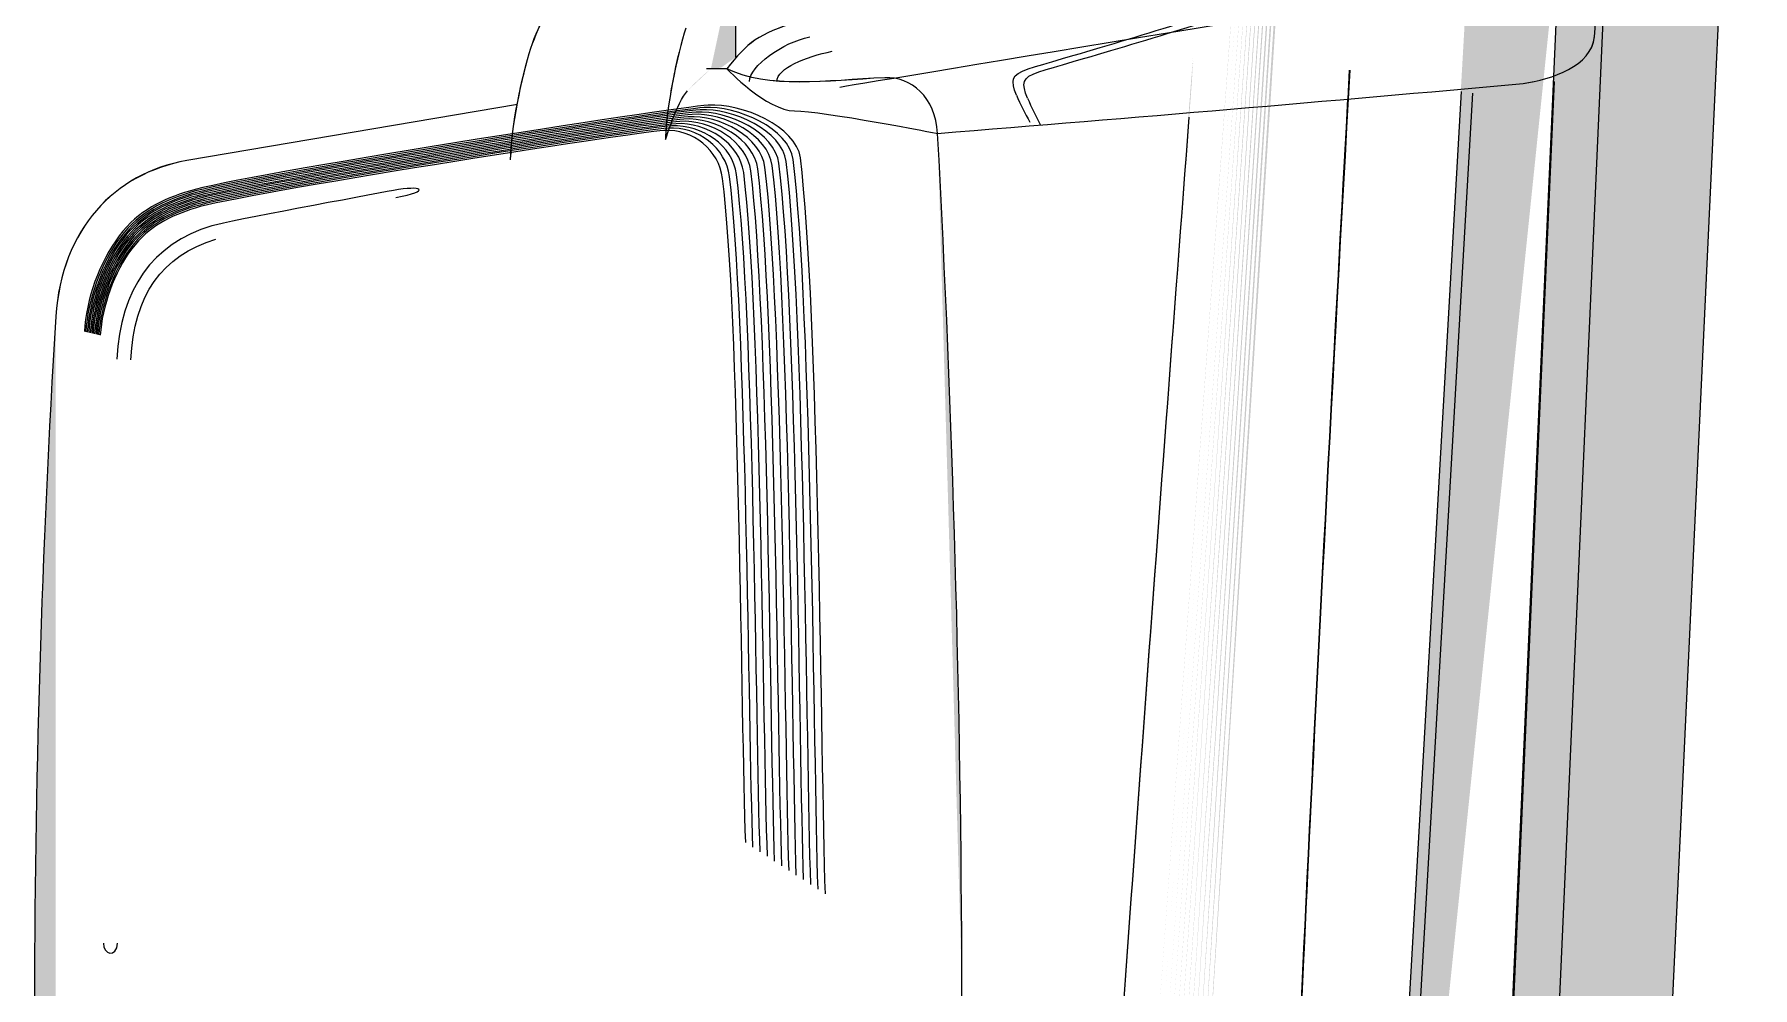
# Model space of a CAD drawing. Header units: millimetres. Extents: x 1111 to 1333, y -447 to -319.
# Drawn here: x 1279.0201 to 1279.4429, y -440.0087 to -439.7742 of the extents above; entities that cross this region are included whole.
import ezdxf

# ---------------------------------------------------------------- set-up
doc = ezdxf.new("R2010")
doc.units = ezdxf.units.MM

# ---------------------------------------------------------------- blocks, each defined once
blk = doc.blocks.new('scanne')
at = {"transparency": 33554559}
h = blk.add_hatch(color=256, dxfattribs=at)
h.paths.add_polyline_path([(-0.1166423951910929, 2.336953584750517), (-0.111487484690997, 2.33033887658712)], flags=0)
h.paths.add_polyline_path([(-0.1369427064507818, 2.245670612097228), (-0.1369427064507818, 2.181074565481821)], flags=0)
h.paths.add_polyline_path([(-0.1369427064507818, 2.047868028676248, 0.0285314519621585), (-0.1271803095753512, 2.083131265988185)], flags=0)
h.paths.add_polyline_path([(-0.1369427064507818, 2.047868028676248), (-0.1369427064507818, 1.879854441328916), (-0.1369427064507818, 1.834463857725722)], flags=0)
h.paths.add_polyline_path([(-0.180143593558796, 1.521382877556106, 0.0050964344108448), (-0.1756729632136285, 1.695144418203653)], flags=0)
h.paths.add_polyline_path([(-0.1825157647615469, 1.596881787971142, 0.0005335180224994), (-0.180143593558796, 1.52138287755497)], flags=0)
h.paths.add_polyline_path([(-0.1871232511373364, 1.622291391053749), (-0.1960188931500397, 1.647883468843929)], flags=0)
h.paths.add_polyline_path([(-0.2003982861413078, 1.67315621589546), (-0.2003982861413078, 1.852209523074179), (-0.2030897880833891, 2.171494643314417)], flags=0)
h.paths.add_polyline_path([(-0.2047776791316664, 2.345393039993268, 0.0090655300870264), (-0.2030897880829343, 2.171494643314645)], flags=0)
h.paths.add_polyline_path([(-0.2047776791321212, 2.345393039993268), (-0.1984366830304225, 2.393338269507921)], flags=0)
h.paths.add_polyline_path([(-0.1922781616374323, 2.536352821865648, 0.0110075992661324), (-0.198436683031332, 2.393338269507694)], flags=0)
h.paths.add_polyline_path([(-0.1692863484352074, 2.850118082191329, 0.0020048746394313), (-0.1922781616374323, 2.536352821866785)], flags=0)
h.paths.add_polyline_path([(-0.1692863484352074, 2.850118082190647), (-0.1667773212004704, 2.884240852577704)], flags=0)
h.paths.add_polyline_path([(-0.1421888543052319, 3.206263093427423, 0.00026024417606), (-0.1667773212004704, 2.884240852582479)], flags=0)
h.paths.add_polyline_path([(-0.1421888543038676, 3.2062630934372), (-0.1266785041282219, 3.287145007737308), (-0.1124454769076237, 3.28646072758238)], flags=0)
h.paths.add_polyline_path([(-0.1298718115174324, 3.170269957295658, 0.0012686708754481), (-0.1681915001879588, 2.580648557220911)], flags=0)
h = blk.add_hatch(color=256, dxfattribs=at)
h.paths.add_polyline_path([(-0.1196441041367962, 2.330977538065098), (-0.1145804309905998, 2.324180355193902)], flags=0)
h.paths.add_polyline_path([(-0.1369335827155282, 2.245670612097228), (-0.1369335827155282, 2.181074565481821)], flags=0)
h.paths.add_polyline_path([(-0.1369335827146187, 2.047868028676248, 0.0291517492008689), (-0.1272168045163653, 2.083176884665363)], flags=0)
h.paths.add_polyline_path([(-0.1369335827155282, 2.047868028676248), (-0.1369335827155282, 1.882682799302301), (-0.1369335827155282, 1.836425460836153)], flags=0)
h.paths.add_polyline_path([(-0.1825066410262934, 1.597292356065509, 0.0004699452269224), (-0.1794501896677048, 1.505142628547901)], flags=0)
h.paths.add_polyline_path([(-0.1871141274025376, 1.622701959146752), (-0.1960097694147862, 1.648248418259981)], flags=0)
h.paths.add_polyline_path([(-0.2004347810823219, 1.673566783988462), (-0.2004347810823219, 1.852665709843904), (-0.2031262830248579, 2.171905211407192)], flags=0)
h.paths.add_polyline_path([(-0.2047685553968677, 2.345757989409321, 0.0088234174556581), (-0.2031262830248579, 2.171905211407192)], flags=0)
h.paths.add_polyline_path([(-0.2047685553968677, 2.345757989409321), (-0.1984731779728008, 2.393748837600696)], flags=0)
h.paths.add_polyline_path([(-0.192269037901724, 2.536717771281701, 0.0110194638239973), (-0.1984731779718913, 2.393748837600924)], flags=0)
h.paths.add_polyline_path([(-0.1692772246994991, 2.850483031606471, 0.0017903833816675), (-0.1922690379012692, 2.536717771282837)], flags=0)
h.paths.add_polyline_path([(-0.1692772246994991, 2.850483031606471), (-0.1667681974652169, 2.884605801993529)], flags=0)
h.paths.add_polyline_path([(-0.1421797305690688, 3.206673661524973, 0.0001407592135211), (-0.1667681974643074, 2.884605802008081)], flags=0)
h.paths.add_polyline_path([(-0.1421797305690688, 3.206673661530203), (-0.1266693803925136, 3.287145007737308), (-0.113896150836581, 3.286643202290406)], flags=0)
h.paths.add_polyline_path([(-0.1313681041222026, 3.170680525390025, 0.0009188637854376), (-0.1706001663321786, 2.581013506637873)], flags=0)
h.paths.add_polyline_path([(-0.1700527422087816, 2.448035063216821, 0.0781697972247156), (-0.1421341118923465, 2.36605830066901)], flags=0)
h = blk.add_hatch(color=256, dxfattribs=at)
h.paths.add_polyline_path([(-0.1286264216353175, 2.313049398008844), (-0.1236996045211072, 2.305659172336618)], flags=0)
h.paths.add_polyline_path([(-0.1369746395246238, 2.245670612097228), (-0.1369746395246238, 2.181074565481821)], flags=0)
h.paths.add_polyline_path([(-0.1369746395246238, 2.047868028676248, 0.0300357460884792), (-0.1272122426487385, 2.083176884665363)], flags=0)
h.paths.add_polyline_path([(-0.1369746395246238, 2.047868028676248), (-0.1369746395246238, 1.891031017191153), (-0.1369746395246238, 1.842310270167672)], flags=0)
h.paths.add_polyline_path([(-0.1825476978358438, 1.598432822987888, 0.0002462288899652), (-0.1773471686590256, 1.456604356230172)], flags=0)
h.paths.add_polyline_path([(-0.1871095655349109, 1.623842426071405), (-0.1960052075471594, 1.649388885184862)], flags=0)
h.paths.add_polyline_path([(-0.2003846005379728, 1.674752869590065), (-0.2003846005379728, 1.853943032799634), (-0.2031217211572311, 2.173045678332073)], flags=0)
h.paths.add_polyline_path([(-0.2047639935287862, 2.346944075010924, 0.0088230516415138), (-0.2031217211572311, 2.173045678331845)], flags=0)
h.paths.add_polyline_path([(-0.2047639935287862, 2.346944075010924), (-0.1984229974275422, 2.394980541879476)], flags=0)
h.paths.add_polyline_path([(-0.1922644760340972, 2.537903856883303, 0.0112328837542137), (-0.1984229974279969, 2.394980541879476)], flags=0)
h.paths.add_polyline_path([(-0.1693182815085947, 2.851623498531125, 0.0018125761800425), (-0.1922644760340972, 2.537903856884668)], flags=0)
h.paths.add_polyline_path([(-0.1693182815095042, 2.851623498531125), (-0.1667636355980449, 2.88579188759536)], flags=0)
h.paths.add_polyline_path([(-0.1421751687000778, 3.20785974714704, 0.0001312748423704), (-0.1667636355971354, 2.885791887601271)], flags=0)
h.paths.add_polyline_path([(-0.1421751687014421, 3.207859747131806), (-0.1266648185253416, 3.287145007737308), (-0.1181797446054134, 3.287236245091207)], flags=0)
h.paths.add_polyline_path([(-0.1359254099540976, 3.171820992305811, 0.0001219841934848), (-0.1777577367540744, 2.581925880148674)], flags=0)
h = blk.add_hatch(color=256, dxfattribs=at)
h.paths.add_polyline_path([(-0.1271073196919588, 2.316010050145223), (-0.1222261212544708, 2.308756680504075)], flags=0)
h.paths.add_polyline_path([(-0.1369609539212888, 2.245666050229374), (-0.1369609539212888, 2.181070003614195)], flags=0)
h.paths.add_polyline_path([(-0.1369609539212888, 2.047863466808848, 0.0300357460893084), (-0.1271985570454035, 2.083172322797508)], flags=0)
h.paths.add_polyline_path([(-0.1369609539212888, 2.047863466808848), (-0.1369609539212888, 1.88961227633672), (-0.1369609539212888, 1.841347716083191)], flags=0)
h.paths.add_polyline_path([(-0.1825340122325087, 1.598245786412917, 0.0003400594792357), (-0.1776984324717432, 1.464674300191063)], flags=0)
h.paths.add_polyline_path([(-0.1870958799315758, 1.623609770818802), (-0.1960371406210015, 1.649201848608981)], flags=0)
h.paths.add_polyline_path([(-0.2004165336122696, 1.674565833014412), (-0.2004165336122696, 1.853710377547031), (-0.2031080355548056, 2.17285864175642)], flags=0)
h.paths.add_polyline_path([(-0.2047503079259059, 2.346757038435271, 0.0090249608157045), (-0.2031080355548056, 2.172858641756192)], flags=0)
h.paths.add_polyline_path([(-0.2047503079259059, 2.346757038435271), (-0.1984093118242072, 2.394747886626873)], flags=0)
h.paths.add_polyline_path([(-0.1922964091074846, 2.53771682030765, 0.0109925637555483), (-0.1984093118242072, 2.394747886626873)], flags=0)
h.paths.add_polyline_path([(-0.1693045959061692, 2.851436461955245, 0.0017970173253923), (-0.1922964091083941, 2.537716820307878)], flags=0)
h.paths.add_polyline_path([(-0.1693045959061692, 2.851436461955699), (-0.1667499499947098, 2.885559232342757)], flags=0)
h.paths.add_polyline_path([(-0.142161483098107, 3.207627091878293, 0.000264822201856), (-0.1667499499956193, 2.885559232332752)], flags=0)
h.paths.add_polyline_path([(-0.142161483098107, 3.207627091879203), (-0.1266511329224613, 3.287140445869681), (-0.1174361601704277, 3.287140445869681)], flags=0)
h.paths.add_polyline_path([(-0.1351362068428443, 3.171633955717879, 0.0002050688334534), (-0.1765579655459533, 2.581784462291352)], flags=0)
h = blk.add_hatch(color=256, dxfattribs=at)
h.paths.add_polyline_path([(-0.1226093181410306, 2.324964996437984), (-0.1175912636724661, 2.317985338858761)], flags=0)
h.paths.add_polyline_path([(-0.1369335827155282, 2.245679735832482), (-0.1369335827155282, 2.181083689217302)], flags=0)
h.paths.add_polyline_path([(-0.1369335827155282, 2.047877152411729, 0.02935907845707), (-0.1272168045163653, 2.083140389723666)], flags=0)
h.paths.add_polyline_path([(-0.1369335827155282, 2.047877152411956), (-0.1369335827155282, 1.885429043656813), (-0.1369335827155282, 1.838396187682064)], flags=0)
h.paths.add_polyline_path([(-0.1825066410262934, 1.597620810537137, 0.0006229945491757), (-0.1787202908365089, 1.488957121951671)], flags=0)
h.paths.add_polyline_path([(-0.1871141274025376, 1.623030413620881), (-0.1960097694147862, 1.648576872734338)], flags=0)
h.paths.add_polyline_path([(-0.2003891624055996, 1.673940857139768), (-0.2003891624055996, 1.853039782995438), (-0.2030806643481355, 2.172279284558499)], flags=0)
h.paths.add_polyline_path([(-0.2047685553968677, 2.34617768123735, 0.0088661684074344), (-0.2030806643481355, 2.172279284558499)], flags=0)
h.paths.add_polyline_path([(-0.2047685553968677, 2.346177681237577), (-0.198427559295169, 2.394122910752003)], flags=0)
h.paths.add_polyline_path([(-0.192269037901724, 2.537091844433007, 0.0112396464006005), (-0.1984275592956237, 2.394122910752003)], flags=0)
h.paths.add_polyline_path([(-0.1692772246994991, 2.850857104756868, 0.0017984741022668), (-0.192269037901724, 2.537091844432097)], flags=0)
h.paths.add_polyline_path([(-0.1692772246994991, 2.850857104757778), (-0.1667225787884945, 2.884979875144836)], flags=0)
h.paths.add_polyline_path([(-0.1421797305690688, 3.207047734677644, 0.0002010379914317), (-0.1667225787884945, 2.884979875145745)], flags=0)
h.paths.add_polyline_path([(-0.1421797305690688, 3.207047734681509), (-0.1266237617157913, 3.287154131472788), (-0.1153103298231599, 3.286789182056963)], flags=0)
h.paths.add_polyline_path([(-0.1328735204640452, 3.171008979855969, 0.0005797796842278), (-0.1729723375362937, 2.581296342431414)], flags=0)
h = blk.add_hatch(color=256, dxfattribs=at)
h.paths.add_polyline_path([(-0.124119296348681, 2.321999782433749), (-0.1191468605572936, 2.314883268823678)], flags=0)
h.paths.add_polyline_path([(-0.136938144583155, 2.245679735832482), (-0.136938144583155, 2.181083689217302)], flags=0)
h.paths.add_polyline_path([(-0.136938144583155, 2.047877152411956, 0.0288537914182079), (-0.1271757477072697, 2.083140389723666)], flags=0)
h.paths.add_polyline_path([(-0.136938144583155, 2.047877152411956), (-0.136938144583155, 1.886888841320569), (-0.136938144583155, 1.839354179898919)], flags=0)
h.paths.add_polyline_path([(-0.1825112028939202, 1.597848903923022, 0.000262695417012), (-0.1784055219648053, 1.480882616127018)], flags=0)
h.paths.add_polyline_path([(-0.1871186892701644, 1.623258507005857), (-0.196014331282413, 1.648804966119087)], flags=0)
h.paths.add_polyline_path([(-0.2003937242736811, 1.674123331847795), (-0.2003937242736811, 1.853267876380186), (-0.2031308448924847, 2.172461759266525)], flags=0)
h.paths.add_polyline_path([(-0.2047731172644944, 2.346360155945376, 0.0086211421652101), (-0.2031308448933942, 2.172461759266525)], flags=0)
h.paths.add_polyline_path([(-0.2047731172644944, 2.346360155945376), (-0.1984321211627957, 2.394305385460029)], flags=0)
h.paths.add_polyline_path([(-0.192273599768896, 2.537319937817983, 0.0110075992661466), (-0.1984321211627957, 2.394305385460029)], flags=0)
h.paths.add_polyline_path([(-0.1692817865675806, 2.85103957946535, 0.0017970173253923), (-0.1922735997698055, 2.537319937818438)], flags=0)
h.paths.add_polyline_path([(-0.1692817865675806, 2.851039579465577), (-0.1667727593328436, 2.885207968530039)], flags=0)
h.paths.add_polyline_path([(-0.1421842924353314, 3.20727582808081, 0.0001312748423704), (-0.1667727593328436, 2.885207968536633)], flags=0)
h.paths.add_polyline_path([(-0.1421842924362409, 3.207275828066258), (-0.1266739422601404, 3.287154131472788), (-0.1159991718452602, 3.286926038087813)], flags=0)
h.paths.add_polyline_path([(-0.1336079811624131, 3.171237073245492, 0.0004871298525191), (-0.1742086036822457, 2.581433198470904)], flags=0)
h = blk.add_hatch(color=256, dxfattribs=at)
h.paths.add_polyline_path([(-0.121140396742021, 2.32799407659013), (-0.1160767235962794, 2.321105656364807)], flags=0)
h.paths.add_polyline_path([(-0.1369700776565423, 2.245652364626266), (-0.1369700776565423, 2.181056318011314)], flags=0)
h.paths.add_polyline_path([(-0.1369700776565423, 2.047849781205741, 0.0300357460884309), (-0.1272076807811118, 2.083158637194401)], flags=0)
h.paths.add_polyline_path([(-0.1369700776565423, 2.047849781205741), (-0.1369700776565423, 1.884033112140969), (-0.1369700776565423, 1.837410824258995)], flags=0)
h.paths.add_polyline_path([(-0.182543135968217, 1.597456583301436, 0.0003865172817532), (-0.1791217351940304, 1.497049875248876)], flags=0)
h.paths.add_polyline_path([(-0.1871050036668293, 1.622866186383816), (-0.1960462643567098, 1.648412645497273)], flags=0)
h.paths.add_polyline_path([(-0.200380038670346, 1.673731011225527), (-0.200380038670346, 1.852875555758146), (-0.2031171592891496, 2.172069438644484)], flags=0)
h.paths.add_polyline_path([(-0.2047594316611594, 2.345967835323563, 0.0088230516414712), (-0.2031171592891496, 2.172069438644257)], flags=0)
h.paths.add_polyline_path([(-0.2047594316611594, 2.345967835323563), (-0.1984184355594607, 2.393913064837988)], flags=0)
h.paths.add_polyline_path([(-0.1923055328431928, 2.536927617195715, 0.0110094992346397), (-0.1984184355594607, 2.39391306483776)], flags=0)
h.paths.add_polyline_path([(-0.1693137196418775, 2.850692877520259, 0.0017903833816817), (-0.1923055328441023, 2.53692761719526)], flags=0)
h.paths.add_polyline_path([(-0.1693137196418775, 2.850692877520714), (-0.1667590737304181, 2.884815647907772)], flags=0)
h.paths.add_polyline_path([(-0.1421706068338153, 3.206883507438078, 0.0002553260328776), (-0.1667590737295086, 2.884815647915729)], flags=0)
h.paths.add_polyline_path([(-0.1421706068338153, 3.206883507444445), (-0.1266602566577148, 3.287126760266573), (-0.114571307255801, 3.286761810850521)], flags=0)
h.paths.add_polyline_path([(-0.1321344978966863, 3.170844752620041, 0.0007237860904394), (-0.1717771281994374, 2.581132115194805)], flags=0)
h.paths.add_polyline_path([(-0.1717315095222602, 2.449339757378538, 0.0772831218423757), (-0.1457744823153462, 2.368138512339555)], flags=0)
h = blk.add_hatch(color=256, dxfattribs=at)
h.paths.add_polyline_path([(-0.1825248884972552, 1.596685627660235, 0.0127247081431427), (-0.1805176667091928, 1.529489316456647)], flags=0)
h.paths.add_polyline_path([(-0.1871323748725899, 1.622095230742615), (-0.196028016885748, 1.647641689856072)], flags=0)
h.paths.add_polyline_path([(-0.2004074098765614, 1.672960055584553), (-0.2004074098765614, 1.852013362763045), (-0.2030989118190973, 2.171298483003511)], flags=0)
h.paths.add_polyline_path([(-0.2047411841901976, 2.345196879682362, 0.0090249608156903), (-0.2030989118190973, 2.171298483003511)], flags=0)
h.paths.add_polyline_path([(-0.2047411841901976, 2.345196879682134), (-0.1984458067661308, 2.393142109196787)], flags=0)
h.paths.add_polyline_path([(-0.192287285372231, 2.536111042877791, 0.0107721538795642), (-0.1984458067661308, 2.393142109197015)], flags=0)
h.paths.add_polyline_path([(-0.1692954721700062, 2.849876303203473, 0.001798474102281), (-0.192287285372231, 2.536111042878019)], flags=0)
h.paths.add_polyline_path([(-0.1692954721704609, 2.849876303202337), (-0.1667408262594563, 2.883999073589848)], flags=0)
h.paths.add_polyline_path([(-0.1421523593628535, 3.20606693312493, 0.000264822201856), (-0.166740826259911, 2.883999073579843)], flags=0)
h.paths.add_polyline_path([(-0.1421523593628535, 3.206066933126066), (-0.1266420091867531, 3.2871313221342), (-0.094617697941203, 3.285260956377669), (-0.1080752076520639, 3.212362310550588)], flags=0)
h.paths.add_polyline_path([(-0.1080752076520639, 3.212362310551043, 0.0052537610727573), (-0.1283299002345757, 2.891617392646367)], flags=0)
h.paths.add_polyline_path([(-0.1283299002354852, 2.891617392646821), (-0.1307933087925903, 2.847823462738006)], flags=0)
h.paths.add_polyline_path([(-0.0907857290742413, 2.362167027521991), (-0.0866800481451264, 2.356692786283247)], flags=0)
h.paths.add_polyline_path([(-0.1369518301855805, 2.24565692649412), (-0.1369518301855805, 2.181060879878714)], flags=0)
h.paths.add_polyline_path([(-0.13695183018649, 2.047854343073367, 0.0275796529536852), (-0.1271894333106047, 2.083163199062255)], flags=0)
h.paths.add_polyline_path([(-0.1369518301855805, 2.047854343073367), (-0.1369518301855805, 1.833492179905988)], flags=0)
h.paths.add_polyline_path([(-0.160856016927255, 1.781532506816347, 0.037130763515112), (-0.1467598457381882, 1.799141316133955)], flags=0)
h = blk.add_hatch(color=256, dxfattribs=at)
h.paths.add_polyline_path([(-0.1270525772795281, 1.440783799056816, 0.0003808796214116), (-0.1397345694824708, 1.753545448482327)], flags=0)
h.paths.add_polyline_path([(-0.1766400792091645, 1.440373230959949, 1.71371275547e-05), (-0.1270525772649762, 1.440783799053406)], flags=0)
h.paths.add_polyline_path([(-0.1825248884972552, 1.598806896143287, 0.0003270159702372), (-0.1766400791659635, 1.440373230962904)], flags=0)
h.paths.add_polyline_path([(-0.1871323748725899, 1.624216499222711), (-0.196028016885748, 1.649762958335941)], flags=0)
h.paths.add_polyline_path([(-0.2004074098765614, 1.675172561418321), (-0.2004074098765614, 1.85436272462789), (-0.2030989118190973, 2.173465370160329)], flags=0)
h.paths.add_polyline_path([(-0.2047411841911071, 2.34731814816223, 0.009025369330283), (-0.2030989118190973, 2.173465370160101)], flags=0)
h.paths.add_polyline_path([(-0.2047411841901976, 2.34731814816223), (-0.1984458067661308, 2.395354615030782)], flags=0)
h.paths.add_polyline_path([(-0.1922872853731405, 2.538323548711559, 0.0107516332119465), (-0.1984458067661308, 2.395354615030555)], flags=0)
h.paths.add_polyline_path([(-0.1692954721704609, 2.852043190359154, 0.0017889241516089), (-0.1922872853731405, 2.538323548711559)], flags=0)
h.paths.add_polyline_path([(-0.1692954721704609, 2.852043190359381), (-0.1667408262594563, 2.886165960746666)], flags=0)
h.paths.add_polyline_path([(-0.1421523593628535, 3.208233820281748, 0.000264822201856), (-0.166740826259911, 2.886165960736889)], flags=0)
h.paths.add_polyline_path([(-0.1421523593628535, 3.208233820283112), (-0.1266420091867531, 3.287154131472788), (-0.1195711142534037, 3.287427843534715)], flags=0)
h.paths.add_polyline_path([(-0.1801527172926853, 2.582254334657818, 0.0001654896232667), (-0.1374080169559875, 3.172195065459163)], flags=0)
h.paths.add_polyline_path([(-0.1316144449785952, 2.307036856381728), (-0.1267788652178297, 2.299464156001704)], flags=0)
h.paths.add_polyline_path([(-0.1369518301855805, 2.245679735832482), (-0.1369518301855805, 2.181083689217302)], flags=0)
h.paths.add_polyline_path([(-0.13695183018649, 2.047877152411729, 0.0277852137477092), (-0.1271894333106047, 2.083140389723666)], flags=0)
h.paths.add_polyline_path([(-0.1369518301855805, 2.047877152411956), (-0.1369518301855805, 1.893822880222614)], flags=0)
h = blk.add_hatch(color=256, dxfattribs=at)
h.paths.add_polyline_path([(-0.1256383982929492, 2.318998073488046), (-0.1206659625011071, 2.311835941200797)], flags=0)
h.paths.add_polyline_path([(-0.1369518301855805, 2.245688859567962), (-0.1369518301855805, 2.181092812952556)], flags=0)
h.paths.add_polyline_path([(-0.1369518301855805, 2.04788627614721, 0.0288537914166574), (-0.12718943331015, 2.083149513459147)], flags=0)
h.paths.add_polyline_path([(-0.1369518301855805, 2.04788627614721), (-0.1369518301855805, 1.888266525365452), (-0.1369518301855805, 1.840366914527976)], flags=0)
h.paths.add_polyline_path([(-0.1825248884972552, 1.598040502367211, 0.0004466642511242), (-0.1780542581520876, 1.472771615357487)], flags=0)
h.paths.add_polyline_path([(-0.1871323748725899, 1.623450105449137), (-0.196028016885748, 1.649042183239544)], flags=0)
h.paths.add_polyline_path([(-0.2004074098765614, 1.674360548968024), (-0.2004074098765614, 1.853505093500643), (-0.2030989118190973, 2.172698976386755)], flags=0)
h.paths.add_polyline_path([(-0.2047411841901976, 2.346551754388656, 0.0090253693302688), (-0.2030989118181878, 2.172698976386755)], flags=0)
h.paths.add_polyline_path([(-0.2047411841901976, 2.346551754388883), (-0.1984458067661308, 2.394542602580486)], flags=0)
h.paths.add_polyline_path([(-0.1922872853731405, 2.53751153626149, 0.0107618929598422), (-0.1984458067661308, 2.394542602580486)], flags=0)
h.paths.add_polyline_path([(-0.1692954721704609, 2.851276796585352, 0.0017903833816817), (-0.1922872853731405, 2.537511536260581)], flags=0)
h.paths.add_polyline_path([(-0.1692954721704609, 2.851276796586034), (-0.1667408262594563, 2.885399566973092)], flags=0)
h.paths.add_polyline_path([(-0.1421523593628535, 3.207467426503626, 0.0002553260328918), (-0.166740826259911, 2.885399566963542)], flags=0)
h.paths.add_polyline_path([(-0.1421523593628535, 3.207467426509766), (-0.1266420091867531, 3.287163255208042), (-0.1167427562802459, 3.287026399177194)], flags=0)
h.paths.add_polyline_path([(-0.1343515655969441, 3.171428671694229, 0.0003500124411717), (-0.1753627562104612, 2.581624796900996)], flags=0)
h = blk.add_hatch(color=256, dxfattribs=at)
h.paths.add_polyline_path([(-0.1369518301855805, 1.878495004754768), (-0.1369518301855805, 2.047877152411956)], flags=0)
h.paths.add_polyline_path([(-0.1369518301855805, 2.047877152411956, 0.0277852137478599), (-0.12718943331015, 2.083140389723666)], flags=0)
h.paths.add_polyline_path([(-0.1369518301855805, 2.181083689217302), (-0.1369518301855805, 2.245679735832482)], flags=0)
h.paths.add_polyline_path([(-0.109945573408595, 2.333450070357912), (-0.1151461025854132, 2.339927922490005), (-0.1310670208542888, 2.35968080962607)], flags=0)
h.paths.add_polyline_path([(-0.1291054177447677, 3.170050987645026, 0.001532144609898), (-0.1669689196444324, 2.580520824922814)], flags=0)
h.paths.add_polyline_path([(-0.1117247018116814, 3.286332995287011), (-0.1266420091867531, 3.287154131472788), (-0.1421523593628535, 3.206089742464655)], flags=0)
h.paths.add_polyline_path([(-0.1421523593628535, 3.206089742463518, 0.000264822201856), (-0.166740826259911, 2.884021882917977)], flags=0)
h.paths.add_polyline_path([(-0.1667408262594563, 2.884021882928208), (-0.1692954721704609, 2.849899112540924)], flags=0)
h.paths.add_polyline_path([(-0.1692954721704609, 2.849899112540924, 0.0017903833816675), (-0.192287285372231, 2.536133852217744)], flags=0)
h.paths.add_polyline_path([(-0.192287285372231, 2.53613385221638, 0.0107790547591002), (-0.1984458067661308, 2.393119299858426)], flags=0)
h.paths.add_polyline_path([(-0.1984458067661308, 2.393119299858426), (-0.2047411841901976, 2.345174070343773)], flags=0)
h.paths.add_polyline_path([(-0.2047411841901976, 2.345174070343773, 0.0090253693302688), (-0.2030989118190973, 2.171321292342099)], flags=0)
h.paths.add_polyline_path([(-0.2030989118190973, 2.171321292341872), (-0.2004074098765614, 1.852036172101634), (-0.2004074098765614, 1.672937246245965)], flags=0)
h.paths.add_polyline_path([(-0.196028016885748, 1.647618880517484), (-0.1871323748725899, 1.622118040080977)], flags=0)
h.paths.add_polyline_path([(-0.1825248884972552, 1.596662818321647), (-0.1805176667096475, 1.529512125795235), (-0.1805176667096475, 1.720563145021515)], flags=0)
h.paths.add_polyline_path([(-0.160856016927255, 1.781555316154708, 0.0390824670017045), (-0.1467598457381882, 1.799164125472088)], flags=0)
h = blk.add_hatch(color=256, dxfattribs=at)
h.paths.add_polyline_path([(-0.1181113165901024, 2.333942752069333), (-0.113047643443906, 2.327236806552036)], flags=0)
h.paths.add_polyline_path([(-0.1369518301855805, 2.245670612097228), (-0.1369518301855805, 2.181074565481821)], flags=0)
h.paths.add_polyline_path([(-0.1369518301855805, 2.047868028676248, 0.0288537914185939), (-0.1271894333106047, 2.083131265988185)], flags=0)
h.paths.add_polyline_path([(-0.1369518301855805, 2.047868028676248), (-0.1369518301855805, 1.881268620315722), (-0.1369518301855805, 1.835467468619526)], flags=0)
h.paths.add_polyline_path([(-0.1825248884972552, 1.597064262675758, 0.0001252743578617), (-0.1798333865547192, 1.513262753046774)], flags=0)
h.paths.add_polyline_path([(-0.1871323748725899, 1.622519484438726), (-0.196028016885748, 1.648020324875005)], flags=0)
h.paths.add_polyline_path([(-0.2004074098765614, 1.673338690603486), (-0.2004074098765614, 1.852437616459155), (-0.2030989118190973, 2.171722736699166)], flags=0)
h.paths.add_polyline_path([(-0.2047411841901976, 2.345575514701295, 0.0090253693302972), (-0.2030989118190973, 2.171722736699166)], flags=0)
h.paths.add_polyline_path([(-0.2047411841901976, 2.345575514701295), (-0.1984458067661308, 2.393520744215948)], flags=0)
h.paths.add_polyline_path([(-0.1922872853731405, 2.536535296573902, 0.0107687991884689), (-0.1984458067661308, 2.393520744215948)], flags=0)
h.paths.add_polyline_path([(-0.1692954721704609, 2.850300556897764, 0.0017903833816817), (-0.1922872853731405, 2.536535296572992)], flags=0)
h.paths.add_polyline_path([(-0.1692954721704609, 2.850300556898446), (-0.1667408262594563, 2.884377708608781)], flags=0)
h.paths.add_polyline_path([(-0.1421523593628535, 3.206445568139997, 0.0002743201950721), (-0.1667408262594563, 2.884377708602413)], flags=0)
h.paths.add_polyline_path([(-0.1421523593628535, 3.206445568145227), (-0.1266420091867531, 3.287145007737308), (-0.1131844994749827, 3.286506346259556)], flags=0)
h.paths.add_polyline_path([(-0.1306108340847913, 3.17045243200414, 0.0011283418545209), (-0.1693867095243604, 2.580831031931438)], flags=0)
h.paths.add_polyline_path([(-0.1683374799542889, 2.44675774026109, 0.0793675820658152), (-0.1384116278497913, 2.363914222850553)], flags=0)
h = blk.add_hatch(color=256, dxfattribs=at)
h.paths.add_polyline_path([(-0.1301181523729156, 2.310043127195285), (-0.12528257261215, 2.302561664169161)], flags=0)
h.paths.add_polyline_path([(-0.1369609539212888, 2.245675173964855), (-0.1369609539212888, 2.181079127349676)], flags=0)
h.paths.add_polyline_path([(-0.1369609539212888, 2.047872590544329, 0.0299218299609954), (-0.1271985570454035, 2.08313582785604)], flags=0)
h.paths.add_polyline_path([(-0.1369609539212888, 2.047872590544102), (-0.1369609539212888, 1.892449758045358), (-0.1369609539212888, 1.843318442929103)], flags=0)
h.paths.add_polyline_path([(-0.182534012232054, 1.598619859560585, 0.000198915034985), (-0.1770141523168149, 1.448488793593469)], flags=0)
h.paths.add_polyline_path([(-0.1870958799315758, 1.623983843969881), (-0.1960371406210015, 1.649575921760288)], flags=0)
h.paths.add_polyline_path([(-0.2003709149346378, 1.674985524842668), (-0.2003709149346378, 1.854130069375287), (-0.2031080355548056, 2.173278333584676)], flags=0)
h.paths.add_polyline_path([(-0.2047503079259059, 2.347131111586577, 0.008823417455715), (-0.2031080355548056, 2.173278333584448)], flags=0)
h.paths.add_polyline_path([(-0.2047503079259059, 2.347131111586577), (-0.1984093118242072, 2.395167578455129)], flags=0)
h.paths.add_polyline_path([(-0.1922964091074846, 2.538136512136134, 0.0109823818543669), (-0.1984093118242072, 2.395167578455129)], flags=0)
h.paths.add_polyline_path([(-0.1693045959061692, 2.851810535106096, 0.0017874639778491), (-0.1922964091083941, 2.538136512135905)], flags=0)
h.paths.add_polyline_path([(-0.1693045959061692, 2.851810535106778), (-0.1667499499947098, 2.885933305493837)], flags=0)
h.paths.add_polyline_path([(-0.1421614830971976, 3.208046783713143, 0.000259903688648), (-0.1667499499947098, 2.88593330548656)], flags=0)
h.paths.add_polyline_path([(-0.142161483098107, 3.208046783707686), (-0.1266511329224613, 3.287149569604935), (-0.1188503391570066, 3.287286425636011)], flags=0)
h.paths.add_polyline_path([(-0.1789757554322477, 2.582067298016454, 2.45009150126e-05), (-0.136641623177411, 3.17200802896491)], flags=0)
h = blk.add_hatch(color=256, dxfattribs=at)
h.paths.add_polyline_path([(-0.077341904965806, 2.901484712479259), (-0.0669408466126242, 3.154668369763612), (-0.0856445041770258, 3.154668369763612), (-0.1192198504402313, 2.567327903540672), (-0.125743321249729, 2.455653382273794), (-0.1272031189139398, 2.418747872590301)], flags=0)
h.paths.add_polyline_path([(-0.0991932512426956, 2.372901102217156), (-0.077341904965806, 2.901484712479259)], flags=0)
h = blk.add_hatch(color=256, dxfattribs=at)
h.paths.add_polyline_path([(-0.0646964077043322, 2.335790308487503), (-0.0262854816803611, 3.15605973941183), (-0.066931722876916, 3.154645560425024), (-0.0927062753751216, 2.572323148671102)], flags=0)
h.paths.add_polyline_path([(-0.0990016527991884, 2.371555351244978, 0.000869272898784), (-0.0927062753751216, 2.572323148671102)], flags=0)
h = blk.add_hatch(color=256, dxfattribs=at)
h.paths.add_polyline_path([(-0.0369009478165481, 3.120846682644696, 0.4079359870080838), (-0.0421927143459016, 3.126549017267962)], flags=0)
h.paths.add_polyline_path([(-0.0369009478156386, 3.120846682644696), (-0.072255422481021, 2.363029220517091)], flags=0)
h.paths.add_polyline_path([(-0.0832039049580544, 2.363531025963993), (-0.0479406676461167, 3.121348488091371)], flags=0)
h = blk.add_hatch(color=256, dxfattribs=at)
h.paths.add_polyline_path([(-0.0378635019003468, 3.102667639864648, 0.4115239732252902), (-0.0430640310767103, 3.108278737134242)], flags=0)
h.paths.add_polyline_path([(-0.0378635018994373, 3.102667639864876), (-0.0723056030262797, 2.364329352811182)], flags=0)
h.paths.add_polyline_path([(-0.083025992118337, 2.364876776935034), (-0.0486751283463036, 3.103169445311777)], flags=0)
h.paths.add_polyline_path([(-0.0430640310767103, 3.108278737134696, 0.4118487833975372), (-0.0486751283463036, 3.10316944531155)], flags=0)
h = blk.add_hatch(color=256, dxfattribs=at)
h.paths.add_polyline_path([(-0.0407922209603839, 3.048212625143833, 0.4163134015974658), (-0.0455821820467008, 3.053458772997601)], flags=0)
h.paths.add_polyline_path([(-0.0407922209626577, 3.04821262514406), (-0.0724515827926098, 2.36835748198905)], flags=0)
h.paths.add_polyline_path([(-0.0776977306466051, 2.363567520906372, 0.4192282451417776), (-0.0724515827926098, 2.36835748198905)], flags=0)
h.paths.add_polyline_path([(-0.0825333104091897, 2.36881366875923, 0.4073983709648476), (-0.0776977306466051, 2.363567520905462)], flags=0)
h.paths.add_polyline_path([(-0.0825333104064612, 2.368813668759003), (-0.0508283298997867, 3.048668811914012)], flags=0)
h.paths.add_polyline_path([(-0.0455821820457914, 3.053458773000102, 0.4227840536318566), (-0.0508283298997867, 3.048668811914012)], flags=0)
h = blk.add_hatch(color=256, dxfattribs=at)
h.paths.add_polyline_path([(-0.041686347032055, 3.030060953570455), (-0.0724789539983704, 2.369684985489584)], flags=0)
h.paths.add_polyline_path([(-0.0776338644980115, 2.364986261761487, 0.4164274531621614), (-0.0724789539983704, 2.369684985489584)], flags=0)
h.paths.add_polyline_path([(-0.0823325882254267, 2.370141172259309, 0.4094965628213683), (-0.0776338644984662, 2.364986261759668)], flags=0)
h.paths.add_polyline_path([(-0.0823325882277004, 2.370141172259309), (-0.0515855999376527, 3.030471521663457)], flags=0)
h.paths.add_polyline_path([(-0.0464306894384663, 3.035170245391554, 0.4203715450005915), (-0.0515855999376527, 3.030471521663457)], flags=0)
h = blk.add_hatch(color=256, dxfattribs=at)
h.paths.add_polyline_path([(-0.0427082053959111, 3.01190928199685), (-0.0725884388236864, 2.37101248898989)], flags=0)
h.paths.add_polyline_path([(-0.0821683609899537, 2.371468675759842, 0.4087821572212289), (-0.07756087461461901, 2.36645062129105)], flags=0)
h.paths.add_polyline_path([(-0.0821683609908632, 2.371468675759842), (-0.0522881275639975, 3.012319850089625)], flags=0)
h.paths.add_polyline_path([(-0.0472700730945235, 3.01692733646746, 0.4229743319128617), (-0.052288127563088, 3.012319850089625)], flags=0)
h = blk.add_hatch(color=256, dxfattribs=at)
h.paths.add_polyline_path([(-0.0436479501433951, 2.993721115481548, 0.4189486985759839), (-0.0481185804871984, 2.998647932596213)], flags=0)
h.paths.add_polyline_path([(-0.0436479501415761, 2.993721115481548), (-0.072615810029447, 2.372349116225677)], flags=0)
h.paths.add_polyline_path([(-0.0819676388084645, 2.372759684318452, 0.4064595510584485), (-0.0774970084669349, 2.367878485880737)], flags=0)
h.paths.add_polyline_path([(-0.0819676388121025, 2.372759684318452), (-0.0530453976014087, 2.994131683574552)], flags=0)
h = blk.add_hatch(color=256, dxfattribs=at)
h.paths.add_polyline_path([(-0.0455730583109926, 2.957413210466711), (-0.0727161711190547, 2.375045180035613)], flags=0)
h.paths.add_polyline_path([(-0.0816118131331223, 2.375410129451438, 0.407749425311306), (-0.0773236574948442, 2.370711405721749)], flags=0)
h.paths.add_polyline_path([(-0.0816118131313033, 2.375410129451438), (-0.05451431900087299, 2.957823778559713)], flags=0)
h = blk.add_hatch(color=256, dxfattribs=at)
h.paths.add_polyline_path([(-0.0465082411894855, 2.939284348231467), (-0.0727389804571885, 2.376395492874507)], flags=0)
h.paths.add_polyline_path([(-0.0814521477639119, 2.37676044229056, 0.410619572521676), (-0.0772552294790785, 2.37219857459172)], flags=0)
h.paths.add_polyline_path([(-0.0814521477625476, 2.376760442290333), (-0.0552670271706575, 2.93964929764752)], flags=0)
h.paths.add_polyline_path([(-0.0506595407953228, 2.943846215927806, 0.4158049834963207), (-0.0552670271706575, 2.93964929764752)], flags=0)
h = blk.add_hatch(color=256, dxfattribs=at)
h.paths.add_polyline_path([(-0.2870190300066042, 2.875509437802065, 0.0143324579364999), (-0.2842362907101687, 2.887050963080127)], flags=0)
h.paths.add_polyline_path([(-0.2879770222227762, 2.848183850286432, 0.0385059054687926), (-0.2937705942006232, 2.842755227724865)], flags=0)
h.paths.add_polyline_path([(-0.2879770222227762, 2.848183850286204), (-0.2854223763117716, 2.84850318102508), (-0.281818500829786, 2.851103445613488), (-0.281818500829786, 2.876923616788872)], flags=0)
h = blk.add_hatch(color=256, dxfattribs=at)
h.paths.add_polyline_path([(-0.2840583778695418, 2.848197535889312), (-0.41694558393624, 2.825616290780089)], flags=0)
h.paths.add_polyline_path([(-0.4491523698900437, 2.787296602110245, 0.0304798184593478), (-0.4491523698900437, 2.441507030539696)], flags=0)
h.paths.add_polyline_path([(-0.2366605724789679, 2.40925462590917, 0.070848877320376), (-0.2346989693685373, 2.418104649244696)], flags=0)
h.paths.add_polyline_path([(-0.2346989693685373, 2.418104649244924, 0.0194068490360425), (-0.2262138954490638, 2.622202610089971)], flags=0)
h.paths.add_polyline_path([(-0.2262138954481543, 2.622202610089743, 0.0127714722029017), (-0.2321899421338003, 2.832276617620436)], flags=0)
at = {"lineweight": -3}
for points in [[(-0.0669362847445427, 3.154668369763612), (-0.1015608605782745, 2.375592604159692)], [(-0.0554403781436577, 3.155626361980466), (-0.0905667594245188, 2.363275561372802)], [(-0.0262900435484426, 3.156082548750191), (-0.0647009695719589, 2.335813117825864)], [(-0.2818139389621592, 2.851094321878008), (-0.2818139389621592, 2.876914493053391)], [(-0.2840538160023698, 2.848183850286204), (-0.2890262517933024, 2.848183850286204)], [(-0.103403855129045, 2.842627495429042), (-0.1192335360435663, 2.565950219495789)], [(-0.1005983064944758, 2.842184994262197), (-0.1163823687322747, 2.567332465408526)], [(-0.0805352123545618, 2.845058970912532), (-0.0925785430797532, 2.57235051987709)], [(-0.3355573023220586, 2.839425064304577), (-0.4169410220686132, 2.825602605177209)]]:
    blk.add_lwpolyline(points, dxfattribs=at)
for centre, radius, start, end in [((-0.7653943332422842, 2.909185739680424), 0.6968626984373003, 355.629089838054, 358.4724648300068), ((-1.369198385796835, 17.03236167215277), 14.24550129784777, 274.5779655810275, 275.1594946676217), ((-0.1489687918776781, 2.86945761921288), 0.0696006402097256, 203.4985912015455, 209.6315111519161), ((-0.1543424654421415, 2.863773727725174), 0.0601897208091732, 202.2711470123571, 209.2675082403078), ((44.71784585521915, -0.5890946033234741), 45.01871479318897, 175.6362357887337, 176.0192822059565), ((-4.340699518085557, 2.610278314590914), 4.114507463501212, 0.1660497078247538, 3.092896403177442), ((2.384434738030222, 2.614388130721863), 2.838852347735799, 176.5083510859458, 183.4916489140509), ((-2.858661786422317, 2.629417609183292), 2.632462340221373, 355.3958007752909, 359.8429646994458)]:
    blk.add_arc(centre, radius, start, end, dxfattribs=at)
for points in [[(-0.3322818813142021, 2.853252085299573), (-0.330137803495063, 2.859729937432121), (-0.3265795466902546, 2.864793610577634), (-0.3251197490264985, 2.870541563878076)], [(-0.3322681957108671, 2.853238399696465), (-0.3301241178926375, 2.859716251829013), (-0.3265658610873743, 2.864779924974527), (-0.3251516821007954, 2.870527878275197)], [(-0.098180516614093, 2.869036147537599), (-0.112915349280911, 2.867576349873843), (-0.2562492323775132, 2.843626544455219), (-0.2562492323775132, 2.843626544455219)], [(-0.2941446673514747, 2.858224521091187), (-0.296288745170159, 2.851746668959094), (-0.2989346284355179, 2.838654108663377), (-0.2991171031433168, 2.831491976376355)], [(-0.2941355436162212, 2.858219959223788), (-0.2962796214353602, 2.851787725768417), (-0.2991079794080633, 2.838102122671898), (-0.2991079794080633, 2.83084875303075)], [(-0.2667369662169676, 2.859757308638108), (-0.2762256510306997, 2.856792094634101), (-0.2790083903275899, 2.854648016815417), (-0.2840720634728768, 2.848215783360046)], [(-0.2667187187469153, 2.859725375564266), (-0.2762074035597379, 2.856805780236982), (-0.2790357615333505, 2.854661702418752), (-0.2840538160023698, 2.848183850286204)], [(-0.209923465896054, 2.848183850286204), (-0.2055440729052407, 2.849598029272784), (-0.1774429678810065, 2.85753567906886), (-0.165171543770839, 2.861869453382723)], [(-0.2072593351601881, 2.847440265851446), (-0.202971179523729, 2.848854444838025), (-0.1747788371442311, 2.856792094634101), (-0.1625074130349731, 2.861125868947965)], [(-0.2784883374090441, 2.845040723441798), (-0.2784883374090441, 2.848872692308758), (-0.2703225942284462, 2.854666264286152), (-0.2636622673883266, 2.856080443272958)], [(-0.0881398458084277, 2.844611907878061), (-0.0810689508750784, 2.845569900094915), (-0.0713521726768249, 2.848854444838025), (-0.0705766551679972, 2.856107814478946)], [(-0.0881215983374659, 2.844579974804219), (-0.0810963220817485, 2.845583585698022), (-0.0713339252058631, 2.848868130441132), (-0.0705584076974901, 2.856075881405104)], [(-0.3372406315027092, 2.825775956149755), (-0.3372406315027092, 2.833029325790903), (-0.3344122735295514, 2.846714928887195), (-0.3322681957108671, 2.853238399696465)], [(-0.33716307975169, 2.826473921907563), (-0.33716307975169, 2.833681672871762), (-0.3343803404552545, 2.846728614490301), (-0.3322818813142021, 2.853252085299573)], [(-0.2717595825540684, 2.845040723441798), (-0.2715314891686376, 2.848416505538807), (-0.2648255436517957, 2.851108007481116), (-0.258119598134499, 2.852522186467922)], [(-0.2840720634728768, 2.848215783360046), (-0.2840720634728768, 2.848215783360046), (-0.2742184292435468, 2.837860343683814), (-0.2673756276951735, 2.837860343683814)], [(-0.2451912650756185, 2.846007839393905), (-0.2595611483268385, 2.845277940562027), (-0.2739310315780585, 2.84317948142052), (-0.2840583778695418, 2.848197535889312)], [(-0.2451867032079917, 2.846007839393905), (-0.2595565864592118, 2.845323559239203), (-0.2739264697104318, 2.84317948142052), (-0.2840538160023698, 2.848197535889312)], [(-0.2321899421347098, 2.832276617620436), (-0.232737366257652, 2.841217878310089), (-0.2387134129432979, 2.84637278880973), (-0.2451912650756185, 2.846007839393905)], [(-0.2321853802666283, 2.832276617620436), (-0.2327328043909347, 2.841217878310089), (-0.2387088510761259, 2.84637278880973), (-0.2451867032079917, 2.846007839393905)], [(-0.212797442546389, 2.841705998153884), (-0.2142116215329679, 2.845309873635868), (-0.2142116215329679, 2.846724052622676), (-0.209923465896054, 2.848183850286204)], [(-0.2100420744561688, 2.840962413718898), (-0.211547490797102, 2.844611907878061), (-0.211547490797102, 2.846026086864867), (-0.2072593351601881, 2.847440265851446)], [(-0.1465089430150783, 2.50754462734767), (-0.1465089430150783, 2.550289327685732), (-0.1391643360195758, 2.698093841127501), (-0.1308161181311789, 2.847859957679701)], [(-0.1465089430150783, 2.50754462734767), (-0.1465089430150783, 2.550289327685732), (-0.1391643360195758, 2.698093841127501), (-0.1308161181311789, 2.847859957679701)], [(-0.1464998192793701, 2.507535503612416), (-0.1464998192793701, 2.550280203950251), (-0.1392008309614994, 2.69813033606897), (-0.1308069943959254, 2.847850833944221)], [(-0.1464998192793701, 2.507567436686258), (-0.1464998192793701, 2.55031213702432), (-0.1392008309614994, 2.698116650465863), (-0.1308069943959254, 2.847837148341113)], [(-0.146486133676035, 2.507549189215524), (-0.146486133676035, 2.550293889553586), (-0.1391871453581643, 2.698098402995128), (-0.1307933087925903, 2.847864519547328)], [(-0.146486133676035, 2.507517256141682), (-0.146486133676035, 2.550307575156466), (-0.1391871453581643, 2.698112088598236), (-0.1307933087925903, 2.847832586473487)], [(-0.1307933087925903, 2.847823462738006), (-0.1391871453581643, 2.698102964862755), (-0.146486133676035, 2.550298451420985), (-0.146486133676035, 2.507508132406201)], [(-0.146486133676035, 2.507508132406201), (-0.146486133676035, 2.550298451420985), (-0.1391871453581643, 2.698102964862755), (-0.1307933087925903, 2.847823462738006)], [(-0.1307887469249636, 2.847823462738006), (-0.1391825834905376, 2.698102964862755), (-0.1464815718093178, 2.550298451420985), (-0.1464815718093178, 2.507508132406201)], [(-0.1464770099412362, 2.50754462734767), (-0.1464770099412362, 2.550289327685732), (-0.1391780216229108, 2.698093841127501), (-0.130784185056882, 2.847859957679701)], [(-0.1464770099412362, 2.507530941744789), (-0.1464770099412362, 2.550275642082624), (-0.1391780216229108, 2.698125774201344), (-0.130784185056882, 2.847846272076366)], [(-0.1464724480736095, 2.507521818009308), (-0.1464724480736095, 2.55031213702432), (-0.1391734597552841, 2.698116650465863), (-0.1308252418668871, 2.847837148341113)], [(-0.1464678862059827, 2.507530941744789), (-0.1464678862059827, 2.550321260759574), (-0.1391688978872025, 2.698125774201344), (-0.1308206799988056, 2.847846272076366)], [(-0.1464678862059827, 2.507530941744789), (-0.1464678862059827, 2.550275642082624), (-0.1391688978872025, 2.698125774201344), (-0.1308206799988056, 2.847800653399643)], [(-0.2991079794080633, 2.83084875303075), (-0.2991079794080633, 2.83084875303075), (-0.2962796214353602, 2.839926869751479), (-0.2937705942006232, 2.842755227724637)], [(-0.2886384930391159, 2.839247151464178), (-0.2968042362206233, 2.838790964694453), (-0.404236220527082, 2.822003291562623), (-0.4162795512522735, 2.818125704018712)], [(-0.2896238564624127, 2.838654108663377), (-0.2977439809662883, 2.838197921893652), (-0.4042179730570297, 2.821547104792898), (-0.4161244477502351, 2.817760754602886)], [(-0.2906365910919248, 2.838129493878113), (-0.2986654782414462, 2.837627688431211), (-0.4041814781146514, 2.821113727361534), (-0.4159967154548668, 2.817372995848471)], [(-0.2916356401176472, 2.837541012944939), (-0.2996189085904461, 2.837084826174987), (-0.4042225349246565, 2.820753339813336), (-0.4159009162333405, 2.817012608300274)], [(-0.2926027560695274, 2.83698902695346), (-0.300540405865604, 2.836487221506558), (-0.4041860399827329, 2.820292591175757), (-0.4157275652603403, 2.816597478339645)], [(-0.2746746160130442, 2.824019637085484), (-0.2755869895534033, 2.83131862540381), (-0.2857599545211542, 2.836884103996226), (-0.2936063669633313, 2.836382298549324)], [(-0.2728954876108673, 2.824443890781594), (-0.2738534798270393, 2.831879735130769), (-0.2847107249510827, 2.837445213723185), (-0.2926027560695274, 2.83698902695346)], [(-0.2712440915036041, 2.824950258096123), (-0.2721564650439632, 2.832386102445299), (-0.2836523716443935, 2.838042818391841), (-0.2916356401176472, 2.837541012944939)], [(-0.269469524969054, 2.825401882998448), (-0.2703818985085036, 2.832928964701523), (-0.2825620852647717, 2.838585680648066), (-0.2906365910919248, 2.838129493878113)], [(-0.2677268915083459, 2.825880879106762), (-0.2686848837245179, 2.833453579486786), (-0.2815037319580824, 2.839155914110278), (-0.2896238564624127, 2.838654108663377)], [(-0.2659660105762214, 2.826337065876487), (-0.2669696214700252, 2.834001003610636), (-0.2803815125041638, 2.839794575588257), (-0.2886384930391159, 2.839247151464178)], [(-0.2673756276951735, 2.837860343683814), (-0.260715300855054, 2.837860343683814), (-0.2322036277371353, 2.832294865091171), (-0.2322036277371353, 2.832294865091171)], [(-0.1313316091811885, 2.840775377143245), (-0.1393604963311645, 2.693472669148604), (-0.1464770099412362, 2.549591361927696), (-0.1464770099412362, 2.507530941744789)], [(-0.2936063669633313, 2.836382298549324), (-0.3014527794050537, 2.835926111779599), (-0.4040948026283786, 2.819868337479647), (-0.4155907092297185, 2.816218843320712)], [(-0.2945917303866281, 2.8358348744257), (-0.3023925241516281, 2.835378687655747), (-0.4040765551583263, 2.819503388063822), (-0.4155268430815795, 2.815853893904658)], [(-0.295595341280432, 2.835264640963259), (-0.3033048976910777, 2.834854072870257), (-0.4040765551583263, 2.819070010632458), (-0.4153899870509577, 2.815466135150245)], [(-0.2965578953642307, 2.834694407501047), (-0.304267451775786, 2.834238220731094), (-0.4040811170259531, 2.818682251878044), (-0.4152576928875078, 2.815078376396058)], [(-0.2975843155966231, 2.834142421509342), (-0.305157015976647, 2.833686234739388), (-0.4040583076869098, 2.818267121917415), (-0.4150980275182974, 2.814708865112379)], [(-0.2985468696813314, 2.833581311782381), (-0.3061195700613553, 2.833170743689379), (-0.4040172508782689, 2.817842868221531), (-0.4150113520320247, 2.814330230093219)], [(-0.2995778517808958, 2.833011078319941), (-0.3070593148070202, 2.832554891550216), (-0.4039990034073071, 2.817409490790169), (-0.4148562485299863, 2.813942471338805)], [(-0.285116731176231, 2.82124145965713), (-0.2859834860389583, 2.828175498559403), (-0.2922332447863027, 2.833421646412717), (-0.2995778517808958, 2.833011078319941)], [(-0.2834014689208288, 2.821720455765444), (-0.2842682237835561, 2.828700113344439), (-0.2911566440091064, 2.834037498552334), (-0.2985468696813314, 2.833581311782381)], [(-0.2816633973277476, 2.822190328138277), (-0.2825301521904748, 2.829261223071625), (-0.2901028525704987, 2.834552989602116), (-0.2975843155966231, 2.834142421509342)], [(-0.2799070782637045, 2.822651076776082), (-0.2808194518040636, 2.829767590386154), (-0.2890308136609292, 2.835150594270772), (-0.2965578953642307, 2.834694407501047)], [(-0.2781690066706233, 2.823084454207446), (-0.2790813802105276, 2.830292205171645), (-0.2879314035460538, 2.835720827732984), (-0.295595341280432, 2.835264640963259)], [(-0.2764354969451688, 2.823563450315759), (-0.2773478704846184, 2.83081681995668), (-0.2868821739750729, 2.836291061195424), (-0.2945917303866281, 2.8358348744257)], [(-0.41694558393624, 2.825616290780089), (-0.4347368679616466, 2.822514220745006), (-0.4476925722258329, 2.808828617648714), (-0.4491523698900437, 2.787296602110245)], [(-0.4169410220686132, 2.825602605177209), (-0.4347323060935651, 2.822500535141898), (-0.4476880103591157, 2.808814932045606), (-0.449147808022417, 2.787282916507137)], [(-0.2687441880045753, 2.651033613946538), (-0.2697934175755563, 2.68228240768326), (-0.2702496043455085, 2.788665162419647), (-0.2746746160130442, 2.824019637085484)], [(-0.2669650596023985, 2.649861213947815), (-0.2680142891729247, 2.68142933842364), (-0.2684704759424221, 2.788815704053831), (-0.2728954876108673, 2.824443890781594)], [(-0.2651768074645133, 2.648770927567966), (-0.2662260370350395, 2.680612764105717), (-0.2667278424817141, 2.788957121952535), (-0.2712440915036041, 2.824950258096123)], [(-0.2634022409295085, 2.647580280098509), (-0.2644514705000347, 2.679741447374908), (-0.2649532759471639, 2.789089416115757), (-0.269469524969054, 2.825401882998448)], [(-0.2616139887920781, 2.646417003835267), (-0.2626632183621496, 2.67885188317382), (-0.2631650238088241, 2.789203462808245), (-0.2677268915083459, 2.825880879106762)], [(-0.2598074891823217, 2.645276536910614), (-0.2609023374304797, 2.678030746988042), (-0.2613585241999772, 2.789340318839094), (-0.2659660105762214, 2.826337065876487)], [(-0.2794143965527382, 2.65792659603926), (-0.2805092447999868, 2.687441880050755), (-0.2808741942160395, 2.787894206778673), (-0.285116731176231, 2.82124145965713)], [(-0.2776535156206137, 2.656763319776246), (-0.2787027451911399, 2.686597934526389), (-0.2792045506382692, 2.788008253471161), (-0.2834014689208288, 2.821720455765444)], [(-0.2758698253499006, 2.655636538454473), (-0.2769190549213363, 2.68569924658982), (-0.2773296230141113, 2.788158795105346), (-0.2816633973277476, 2.822190328138277)], [(-0.2740678876091351, 2.654500633397447), (-0.2751627358572932, 2.684837053594719), (-0.2755733039500683, 2.788300213003822), (-0.2799070782637045, 2.822651076776082)], [(-0.2722841973393315, 2.653337357134431), (-0.2733790455865801, 2.683993108070353), (-0.2737896136793552, 2.78841425969631), (-0.2781690066706233, 2.823084454207446)], [(-0.2705050689362451, 2.652174080871191), (-0.2715999171844032, 2.683149162546214), (-0.2720104852771783, 2.788528306388798), (-0.2764354969451688, 2.823563450315759)], [(-0.4162795512522735, 2.818125704018712), (-0.4228486407384935, 2.816072863554154), (-0.4288246874236848, 2.813426980289023), (-0.4335234111533737, 2.80708598418755)], [(-0.4161244477502351, 2.817760754602886), (-0.4226479185597328, 2.815707914138328), (-0.4285327278914793, 2.81301641219602), (-0.4332314516211682, 2.806812272125625)], [(-0.4159967154548668, 2.817372995848471), (-0.4224745675871873, 2.815320155383915), (-0.4282681395650343, 2.812674272118783), (-0.4329212446170914, 2.806515750725111)], [(-0.4159009162333405, 2.817012608300274), (-0.4222875310117616, 2.815005386512666), (-0.4280354843119767, 2.812313884570357), (-0.4326885893649433, 2.806246600531039)], [(-0.4157275652603403, 2.816597478339645), (-0.4221141800387614, 2.814590256552264), (-0.4278165146622542, 2.811989991963855), (-0.4324240010384984, 2.805922707924537)], [(-0.4155907092297185, 2.816218843320712), (-0.4219317053309624, 2.814211621533104), (-0.4275428026005557, 2.811611356944922), (-0.4321046702996228, 2.805635310259503)], [(-0.4155268430815795, 2.815853893904658), (-0.4217309831522016, 2.813846672117279), (-0.4273420804217949, 2.811292026205819), (-0.4318127107669625, 2.80536159819735)], [(-0.3660488260209149, 2.818285369388377), (-0.3729828649231877, 2.81696242775547), (-0.4065125925096709, 2.810803906362025), (-0.4107551294689529, 2.809572202083471)], [(-0.3655014018966085, 2.816506240985745), (-0.3565145225300057, 2.818285369388377), (-0.3591604057949098, 2.819562692343879), (-0.3660488260209149, 2.818285369388377)], [(-0.4153899870509577, 2.815466135150245), (-0.4215485084448574, 2.813504532039814), (-0.4271139870372736, 2.810949886128355), (-0.4315389987048093, 2.805065076797063)], [(-0.4152576928875078, 2.815078376396058), (-0.4213705956037757, 2.8131167732854), (-0.4268448368427471, 2.810607746051118), (-0.4312698485107376, 2.804768555396549)], [(-0.4150980275182974, 2.814708865112379), (-0.4211653115573882, 2.812747262001721), (-0.4265939341196372, 2.810329472121337), (-0.4310189457876277, 2.804490281466996)], [(-0.4150113520320247, 2.814330230093219), (-0.4210330173943931, 2.812414245659738), (-0.4264160212790103, 2.809950837102405), (-0.4307041769154694, 2.804202883801963)], [(-0.4148562485299863, 2.813942471338805), (-0.4208322952156323, 2.812026486905324), (-0.4261696804235271, 2.809608697024941), (-0.4304578360599863, 2.803906362401676)], [(-0.4335234111533737, 2.80708598418755), (-0.4383589909141393, 2.800881844117157), (-0.4417803916883259, 2.791256303272803), (-0.4420997224276562, 2.783546746861702)], [(-0.4107551294689529, 2.809572202083471), (-0.4254443434595033, 2.805055953061582), (-0.4332451372245032, 2.794061851907372), (-0.4341118920872305, 2.776772373329094)], [(-0.4332314516211682, 2.806812272125625), (-0.4379757940275795, 2.800608132055231), (-0.4413515761250438, 2.791119447241726), (-0.4417621442182736, 2.783501128184752)], [(-0.4329212446170914, 2.806515750725111), (-0.4376199683472351, 2.800357229331893), (-0.4409501317675222, 2.790959781872288), (-0.4414063185374744, 2.783387081492264)], [(-0.4326885893649433, 2.806246600531039), (-0.4372960757407327, 2.800133697814544), (-0.4405806204838428, 2.790873106386015), (-0.4410368072542497, 2.783346024682941)], [(-0.4324240010384984, 2.805922707924537), (-0.4369858687371107, 2.799901042561941), (-0.4402247948034983, 2.790686069810362), (-0.4406809815734505, 2.783250225461415)], [(-0.4321046702996228, 2.805635310259503), (-0.4366665379986899, 2.799659263574085), (-0.439905464064168, 2.790535528176178), (-0.4403160321569431, 2.783145302504181)], [(-0.4318127107669625, 2.80536159819735), (-0.4363289597888525, 2.799431170188881), (-0.4395222671776083, 2.790398672145329), (-0.4399784539475604, 2.783099683827231)], [(-0.4315389987048093, 2.805065076797063), (-0.4360096290495222, 2.799180267465544), (-0.4391573177620103, 2.790239006775891), (-0.4396135045319625, 2.783031255811692)], [(-0.4312698485107376, 2.804768555396549), (-0.4356948601782733, 2.798974983418929), (-0.4388425488903068, 2.790124960083403), (-0.4392531169835366, 2.782917209119431)], [(-0.4310189457876277, 2.804490281466996), (-0.4353527201008092, 2.798787946843503), (-0.4385004088128426, 2.78993792350775), (-0.4389109769060724, 2.782867028574628)], [(-0.4307041769154694, 2.804202883801963), (-0.4350379512300151, 2.79850054917847), (-0.4381400212653262, 2.789833000550743), (-0.4385505893581012, 2.782762105617621)], [(-0.4304578360599863, 2.803906362401676), (-0.4347003730201778, 2.798295265132082), (-0.4378024430554888, 2.789673335181079), (-0.4382130111487186, 2.782693677602082)], [(-0.4306904913130439, 2.776589898620841), (-0.4299149738037614, 2.792556435566893), (-0.4230721722558429, 2.802227595088425), (-0.4097515185751491, 2.806287657340362)], [(-0.4373964368303405, 2.633119159493162), (-0.4375332928614171, 2.630382038873905), (-0.4342031294406752, 2.62933280930315), (-0.433929417378522, 2.633164778170112)]]:
    blk.add_open_spline(points, degree=3, dxfattribs=at)

msp = doc.modelspace()

# ---------------------------------------------------------------- block references
msp.add_blockref('scanne', (1279.474531254918, -442.6308947301144))

doc.saveas('drawing.dxf')
